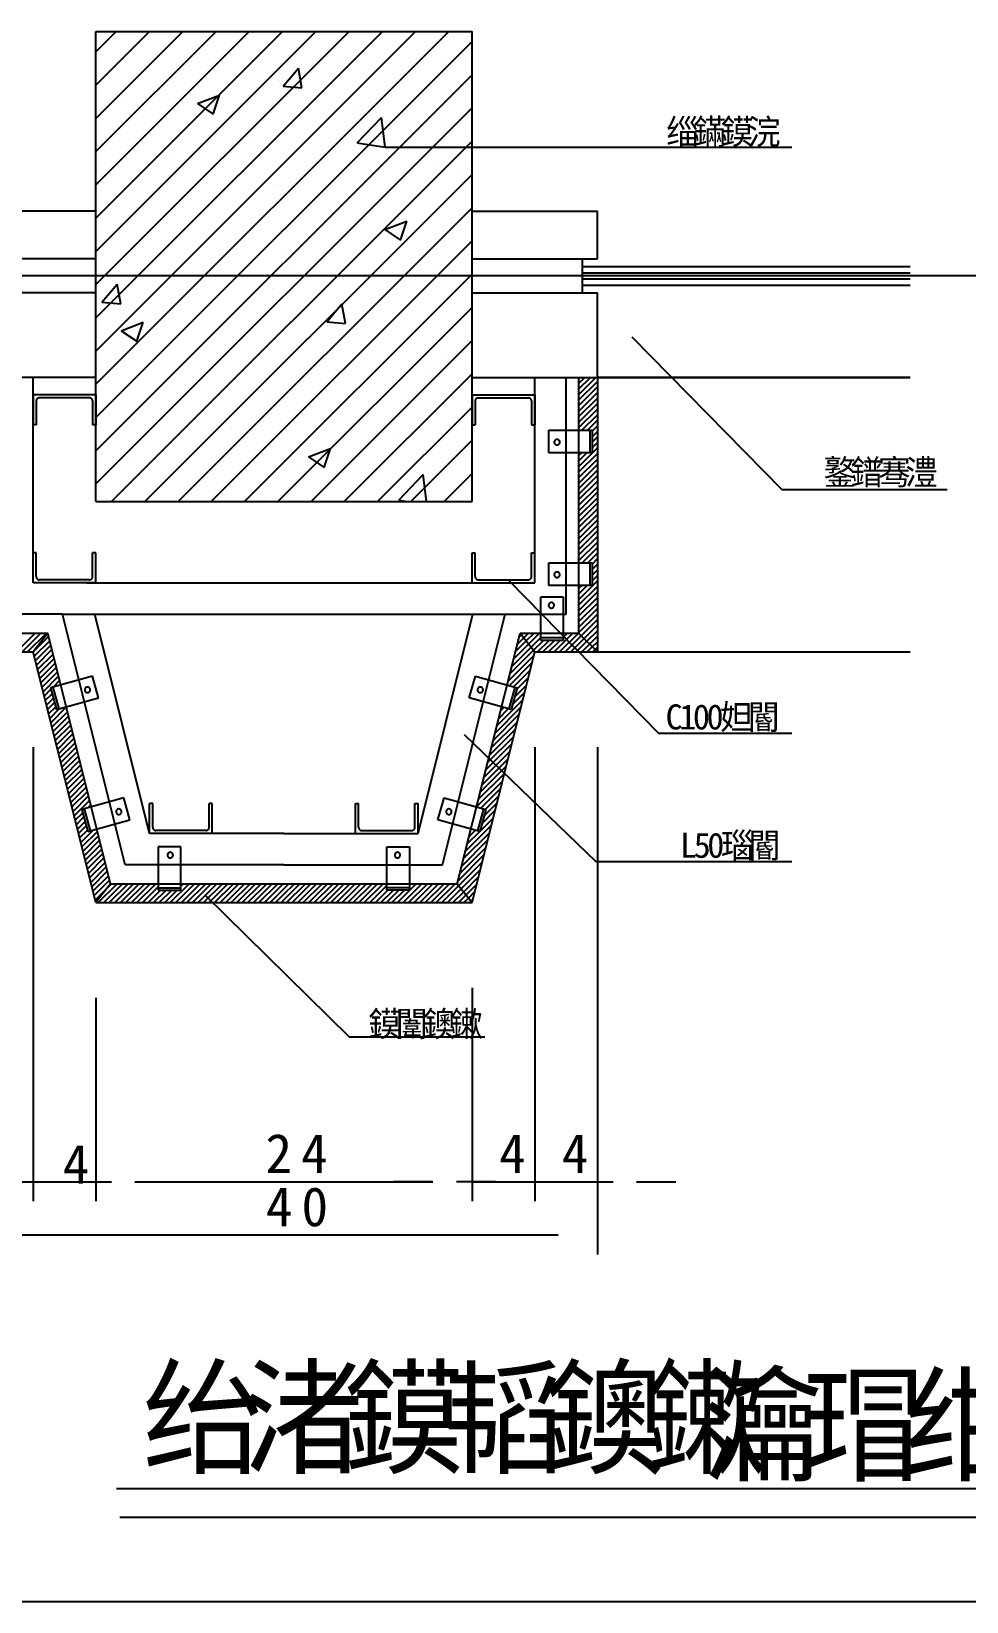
# Model space of a CAD drawing. Header units: metres. Extents: x 0 to 420, y 0 to 297.
# Drawn here: x 140.6 to 230.1, y 0 to 150.3 of the extents above; entities that cross this region are included whole.
import ezdxf

# ---------------------------------------------------------------- set-up
doc = ezdxf.new("R2010")
doc.units = ezdxf.units.M

msp = doc.modelspace()

# ---------------------------------------------------------------- linework, layer by layer
for p, q in [((146.73, 105.33), (146.73, 150.33)), ((146.73, 150.33), (182.73, 150.33)), ((146.73, 148.37), (148.69, 150.33)), ((146.73, 145.18), (151.87, 150.33)), ((146.73, 142), (155.05, 150.33)), ((146.73, 138.82), (158.24, 150.33)), ((146.73, 135.64), (161.42, 150.33)), ((146.73, 132.46), (164.6, 150.33)), ((146.73, 129.27), (167.78, 150.33)), ((146.73, 126.09), (170.96, 150.33)), ((146.73, 122.91), (174.15, 150.33)), ((146.73, 119.73), (177.33, 150.33)), ((146.73, 116.55), (180.51, 150.33)), ((182.73, 105.33), (182.73, 150.33)), ((146.73, 113.36), (182.73, 149.36)), ((161.69, 150.19), (161.69, 150.19)), ((150.33, 148.7), (150.33, 148.7)), ((169.99, 147.34), (169.99, 147.34)), ((179.9, 147.91), (179.9, 147.91)), ((146.73, 110.18), (182.73, 146.18)), ((164.67, 145.08), (166.11, 146.81)), ((166.46, 144.93), (166.11, 146.81)), ((152.5, 144.34), (152.5, 144.34)), ((164.32, 145.66), (164.32, 145.66)), ((164.67, 145.08), (166.46, 144.93)), ((146.73, 107), (182.73, 143)), ((149.16, 143.74), (149.16, 143.74)), ((155.52, 143.63), (155.52, 143.63)), ((156.47, 143.43), (158.57, 144.23)), ((156.47, 143.43), (157.96, 142.42)), ((157.96, 142.42), (158.57, 144.23)), ((171.53, 142.95), (171.53, 142.95)), ((171.74, 139.65), (174.08, 142.09)), ((174.41, 139.24), (174.08, 142.09)), ((180.25, 141.84), (180.25, 141.84)), ((148.24, 105.33), (182.73, 139.82)), ((172.74, 140.86), (172.74, 140.86)), ((153.8, 138.36), (153.8, 138.36)), ((161.84, 139.6), (161.84, 139.6)), ((171.74, 139.65), (174.41, 139.24)), ((174.41, 139.24), (213.33, 139.24)), ((177.86, 138.92), (177.86, 138.92)), ((179.53, 137.93), (179.53, 137.93)), ((181.45, 136.84), (181.45, 136.84)), ((151.42, 105.33), (182.73, 136.64)), ((163.95, 135.68), (163.95, 135.68)), ((163.95, 133.84), (163.95, 133.84)), ((146.73, 133.11), (134.73, 133.11)), ((148.8, 133.76), (148.8, 133.76)), ((154.6, 105.33), (182.73, 133.45)), ((182.73, 133.11), (194.73, 133.11)), ((182.73, 117.2), (182.73, 133.11)), ((194.73, 128.57), (194.73, 133.11)), ((174.38, 131.35), (176.48, 132.15)), ((174.38, 131.35), (175.87, 130.34)), ((175.87, 130.34), (176.48, 132.15)), ((157.78, 105.33), (182.73, 130.27)), ((172.36, 130.01), (172.36, 130.01)), ((146.73, 128.57), (134.73, 128.57)), ((149.55, 128.38), (149.55, 128.38)), ((164.85, 129.02), (164.85, 129.02)), ((179.17, 127.94), (179.17, 127.94)), ((182.73, 128.57), (194.73, 128.57)), ((193.3, 125.29), (193.3, 128.57)), ((193.3, 127.81), (224.65, 127.81)), ((373.84, 126.93), (74.94, 126.93)), ((160.97, 105.33), (182.73, 127.09)), ((165.56, 127.7), (165.56, 127.7)), ((181.58, 127.02), (181.58, 127.02)), ((193.3, 127.22), (224.65, 127.22)), ((193.3, 126.63), (224.65, 126.63)), ((146.73, 125.29), (134.73, 125.29)), ((147.31, 124.4), (148.76, 126.12)), ((149.11, 124.24), (148.76, 126.12)), ((163.59, 125.69), (163.59, 125.69)), ((182.73, 125.29), (194.73, 125.29)), ((193.3, 126.03), (224.65, 126.03)), ((194.73, 117.2), (194.73, 125.29)), ((147.31, 124.4), (149.11, 124.24)), ((148.43, 123.77), (148.43, 123.77)), ((164.15, 105.33), (182.73, 123.91)), ((168.83, 122.52), (170.28, 124.24)), ((170.62, 122.36), (170.28, 124.24)), ((149.17, 121.67), (151.27, 122.48)), ((150.66, 120.66), (151.27, 122.48)), ((168.83, 122.52), (170.62, 122.36)), ((149.17, 121.67), (150.66, 120.67)), ((167.33, 105.33), (182.73, 120.73)), ((198.01, 121.1), (212.37, 106.46)), ((175.83, 119.68), (175.83, 119.68)), ((180.21, 118.94), (180.21, 118.94)), ((164.47, 118.18), (164.47, 118.18)), ((170.51, 105.33), (182.73, 117.54)), ((178.8, 117.95), (178.8, 117.95)), ((146.73, 117.2), (134.73, 117.2)), ((140.73, 97.53), (140.73, 117.2)), ((156.96, 117.19), (156.96, 117.19)), ((162.72, 115.94), (162.72, 115.94)), ((182.73, 117.2), (194.73, 117.2)), ((188.73, 97.53), (188.73, 117.2)), ((191.73, 94.53), (191.73, 117.2)), ((192.93, 117.2), (192.93, 92.73)), ((192.93, 117.14), (192.99, 117.2)), ((192.93, 116.61), (193.52, 117.2)), ((192.93, 116.08), (194.05, 117.2)), ((192.93, 115.55), (194.58, 117.2)), ((192.93, 115.02), (194.73, 116.82)), ((192.93, 114.49), (194.73, 116.29)), ((194.73, 117.2), (194.73, 90.93)), ((194.73, 117.2), (224.65, 117.2)), ((224.65, 117.2), (194.73, 117.2)), ((146.73, 115.55), (140.73, 115.55)), ((140.73, 115.55), (140.73, 112.67)), ((141.03, 114.95), (141.03, 112.67)), ((146.13, 115.25), (141.33, 115.25)), ((146.43, 114.95), (146.43, 112.67)), ((146.73, 115.55), (146.73, 112.67)), ((163.22, 115.7), (163.22, 115.7)), ((173.69, 105.33), (182.73, 114.36)), ((182.73, 115.55), (188.73, 115.55)), ((182.73, 115.55), (182.73, 112.67)), ((183.03, 114.95), (183.03, 112.67)), ((183.33, 115.25), (188.13, 115.25)), ((188.43, 114.95), (188.43, 112.67)), ((188.73, 115.55), (188.73, 112.67)), ((192.93, 113.95), (194.73, 115.75)), ((192.93, 113.42), (194.73, 115.22)), ((192.93, 112.89), (194.73, 114.69)), ((148.07, 113.78), (148.07, 113.78)), ((192.93, 112.36), (194.73, 114.16)), ((193.24, 112.15), (194.73, 113.63)), ((193.77, 112.15), (194.73, 113.1)), ((141.03, 112.67), (140.73, 112.67)), ((146.73, 112.67), (146.43, 112.67)), ((159.72, 112.37), (159.72, 112.37)), ((175.74, 111.69), (175.74, 111.69)), ((182.73, 112.67), (183.03, 112.67)), ((188.43, 112.67), (188.73, 112.67)), ((190.07, 112.15), (194.21, 112.15)), ((190.07, 109.98), (190.07, 112.15)), ((193.99, 112.15), (193.99, 109.98)), ((194.21, 112.06), (194.73, 112.57)), ((194.21, 112.15), (194.21, 109.98)), ((194.21, 111.53), (194.73, 112.04)), ((194.21, 111), (194.73, 111.51)), ((167.08, 109.59), (169.18, 110.4)), ((168.57, 108.59), (169.18, 110.4)), ((176.87, 105.33), (182.73, 111.18)), ((194.21, 109.98), (190.07, 109.98)), ((192.93, 108.65), (194.73, 110.45)), ((192.93, 109.71), (193.19, 109.98)), ((192.93, 109.18), (193.72, 109.98)), ((192.93, 108.12), (194.73, 109.92)), ((194.21, 110.47), (194.73, 110.98)), ((150.03, 109.02), (150.03, 109.02)), ((166.05, 108.34), (166.05, 108.34)), ((167.08, 109.59), (168.57, 108.59)), ((169.9, 109.35), (169.9, 109.35)), ((192.93, 107.59), (194.73, 109.39)), ((192.93, 107.06), (194.73, 108.86)), ((192.93, 106.53), (194.73, 108.33)), ((167.94, 107.84), (167.94, 107.84)), ((175.72, 105.46), (178.06, 107.9)), ((178.36, 105.33), (178.06, 107.9)), ((178.44, 107.97), (178.44, 107.97)), ((180.06, 105.33), (182.73, 108)), ((182.06, 107.66), (182.06, 107.66)), ((192.93, 106), (194.73, 107.8)), ((192.93, 105.47), (194.73, 107.27)), ((192.93, 104.94), (194.73, 106.74)), ((146.73, 105.33), (182.73, 105.33)), ((149.07, 105.36), (149.07, 105.36)), ((152.41, 106.35), (152.41, 106.35)), ((156.58, 106.35), (156.58, 106.35)), ((162.86, 105.72), (162.86, 105.72)), ((175.72, 105.46), (176.57, 105.33)), ((192.93, 104.41), (194.73, 106.21)), ((192.93, 103.88), (194.73, 105.68)), ((212.37, 106.46), (228.18, 106.46)), ((192.93, 103.35), (194.73, 105.15)), ((192.93, 102.82), (194.73, 104.62)), ((192.93, 102.29), (194.73, 104.09)), ((192.93, 101.76), (194.73, 103.56)), ((192.93, 101.23), (194.73, 103.03)), ((192.93, 100.7), (194.73, 102.5)), ((192.93, 100.17), (194.73, 101.97)), ((192.93, 99.64), (194.73, 101.44)), ((193.27, 99.45), (194.73, 100.91)), ((141.03, 100.41), (140.73, 100.41)), ((140.73, 97.53), (140.73, 100.41)), ((141.03, 98.13), (141.03, 100.41)), ((146.73, 100.41), (146.43, 100.41)), ((146.43, 98.13), (146.43, 100.41)), ((146.73, 97.53), (146.73, 100.41)), ((182.73, 100.41), (183.03, 100.41)), ((182.73, 97.53), (182.73, 100.41)), ((183.03, 98.13), (183.03, 100.41)), ((188.43, 100.41), (188.73, 100.41)), ((188.43, 98.13), (188.43, 100.41)), ((188.73, 97.53), (188.73, 100.41)), ((190.07, 99.45), (194.21, 99.45)), ((190.07, 97.29), (190.07, 99.45)), ((193.8, 99.45), (194.73, 100.38)), ((193.99, 99.45), (193.99, 97.29)), ((194.21, 99.33), (194.73, 99.85)), ((194.21, 99.45), (194.21, 97.29)), ((194.21, 98.8), (194.73, 99.31)), ((146.13, 97.83), (141.33, 97.83)), ((183.33, 97.83), (188.13, 97.83)), ((186.22, 97.78), (200.58, 83.14)), ((192.93, 95.92), (194.73, 97.72)), ((194.21, 98.27), (194.73, 98.78)), ((194.21, 97.74), (194.73, 98.25)), ((145.88, 97.53), (140.73, 97.53)), ((146.73, 97.53), (140.73, 97.53)), ((145.88, 97.53), (183.57, 97.53)), ((182.73, 97.53), (188.73, 97.53)), ((183.57, 97.53), (188.73, 97.53)), ((194.21, 97.29), (190.07, 97.29)), ((192.93, 96.98), (193.23, 97.29)), ((192.93, 96.45), (193.76, 97.29)), ((192.93, 95.39), (194.73, 97.19)), ((192.93, 94.86), (194.73, 96.66)), ((189.3, 92.03), (189.3, 96.18)), ((189.3, 96.18), (191.46, 96.18)), ((191.46, 96.18), (191.46, 92.03)), ((192.93, 94.33), (194.73, 96.13)), ((192.93, 93.8), (194.73, 95.6)), ((192.93, 93.27), (194.73, 95.07)), ((143.54, 94.53), (137.73, 94.53)), ((149.54, 70.53), (143.54, 94.53)), ((143.54, 94.53), (185.91, 94.53)), ((151.88, 73.53), (146.63, 94.53)), ((177.57, 73.53), (182.82, 94.53)), ((179.91, 70.53), (185.91, 94.53)), ((185.91, 94.53), (191.73, 94.53)), ((192.93, 92.74), (194.73, 94.54)), ((193.18, 92.47), (194.73, 94.01)), ((193.45, 92.21), (194.73, 93.48)), ((136.53, 92.73), (142.13, 92.73)), ((139.14, 90.93), (140.94, 92.73)), ((139.67, 90.93), (141.47, 92.73)), ((140.2, 90.93), (142, 92.73)), ((142.13, 92.73), (140.73, 90.93)), ((140.73, 90.92), (142.21, 92.41)), ((140.83, 90.5), (142.32, 91.98)), ((148.13, 68.73), (142.13, 92.73)), ((181.32, 68.73), (187.32, 92.73)), ((186.87, 90.93), (187.91, 91.97)), ((187.05, 91.64), (187.68, 92.27)), ((187.22, 92.34), (187.45, 92.57)), ((187.32, 92.73), (188.73, 90.93)), ((187.32, 92.73), (192.93, 92.73)), ((187.45, 92.57), (187.61, 92.73)), ((187.68, 92.27), (188.14, 92.73)), ((187.91, 91.97), (188.67, 92.73)), ((188.14, 91.67), (189.2, 92.73)), ((188.38, 91.38), (189.3, 92.29)), ((188.61, 91.08), (189.57, 92.03)), ((188.99, 90.93), (190.1, 92.03)), ((191.46, 92.26), (189.3, 92.26)), ((191.46, 92.03), (189.3, 92.03)), ((189.52, 90.93), (190.63, 92.03)), ((190.05, 90.93), (191.16, 92.03)), ((190.58, 90.93), (192.38, 92.73)), ((191.11, 90.93), (192.91, 92.73)), ((191.46, 92.34), (191.85, 92.73)), ((191.64, 90.93), (193.18, 92.47)), ((192.17, 90.93), (193.45, 92.21)), ((192.7, 90.93), (193.71, 91.94)), ((192.93, 92.73), (194.73, 90.93)), ((193.71, 91.94), (194.73, 92.95)), ((193.98, 91.67), (194.73, 92.42)), ((194.24, 91.41), (194.73, 91.89)), ((134.73, 90.93), (140.73, 90.93)), ((146.73, 66.93), (140.73, 90.93)), ((140.94, 90.08), (142.42, 91.56)), ((141.04, 89.65), (142.53, 91.14)), ((141.15, 89.23), (142.64, 90.71)), ((141.26, 88.8), (142.74, 90.29)), ((182.73, 66.93), (188.73, 90.93)), ((186.16, 88.1), (188.64, 90.57)), ((186.34, 88.81), (188.61, 91.08)), ((186.52, 89.51), (188.38, 91.38)), ((186.69, 90.22), (188.14, 91.67)), ((188.73, 90.93), (194.73, 90.93)), ((193.23, 90.93), (193.98, 91.67)), ((193.76, 90.93), (194.24, 91.41)), ((194.29, 90.93), (194.51, 91.14)), ((194.51, 91.14), (194.73, 91.36)), ((194.73, 90.93), (224.65, 90.93)), ((141.36, 88.38), (142.85, 89.86)), ((141.47, 87.95), (142.95, 89.44)), ((141.58, 87.53), (143.06, 89.01)), ((186.3, 87.7), (188.46, 89.87)), ((186.71, 87.59), (188.28, 89.16)), ((141.68, 87.11), (143.17, 88.59)), ((141.79, 86.68), (142.44, 87.34)), ((146.4, 88.6), (142.4, 87.49)), ((142.4, 87.49), (142.98, 85.4)), ((142.62, 87.55), (143.2, 85.47)), ((142.67, 87.57), (143.27, 88.17)), ((146.98, 86.52), (146.4, 88.6)), ((182.47, 86.52), (183.05, 88.6)), ((183.05, 88.6), (187.05, 87.49)), ((186.83, 87.55), (186.25, 85.47)), ((187.05, 87.49), (186.47, 85.4)), ((186.81, 86.62), (187.93, 87.75)), ((187.01, 87.36), (188.11, 88.45)), ((141.89, 86.26), (142.56, 86.92)), ((142, 85.83), (142.68, 86.51)), ((142.11, 85.41), (142.79, 86.09)), ((142.98, 85.4), (146.98, 86.52)), ((186.47, 85.4), (182.47, 86.52)), ((185.1, 83.86), (187.58, 86.33)), ((186.6, 85.89), (187.75, 87.04)), ((142.21, 84.98), (142.91, 85.68)), ((142.32, 84.56), (143.23, 85.47)), ((142.42, 84.14), (143.91, 85.62)), ((142.53, 83.71), (144.01, 85.2)), ((142.64, 83.29), (144.12, 84.77)), ((142.74, 82.86), (144.23, 84.35)), ((184.57, 81.74), (187.05, 84.21)), ((184.75, 82.44), (187.22, 84.92)), ((184.93, 83.15), (187.4, 85.62)), ((185.28, 84.56), (186.19, 85.48)), ((185.46, 85.27), (185.78, 85.6)), ((142.85, 82.44), (144.33, 83.92)), ((142.95, 82.01), (144.44, 83.5)), ((143.06, 81.59), (144.54, 83.07)), ((181.97, 83.01), (194.56, 70.86)), ((184.22, 80.32), (186.69, 82.8)), ((184.4, 81.03), (186.87, 83.5)), ((200.58, 83.14), (213.33, 83.14)), ((140.73, 81.81), (140.73, 38.33)), ((143.17, 81.17), (144.65, 82.65)), ((143.27, 80.74), (144.76, 82.23)), ((143.38, 80.32), (144.86, 81.8)), ((143.48, 79.89), (144.97, 81.38)), ((183.86, 78.91), (186.34, 81.38)), ((184.04, 79.62), (186.52, 82.09)), ((188.73, 81.81), (188.73, 38.33)), ((194.73, 81.81), (194.73, 33.24)), ((194.73, 81.81), (194.73, 38.33)), ((143.59, 79.47), (145.07, 80.95)), ((143.7, 79.04), (145.18, 80.53)), ((143.8, 78.62), (145.29, 80.1)), ((143.91, 78.2), (145.39, 79.68)), ((183.51, 77.49), (185.99, 79.97)), ((183.69, 78.2), (186.16, 80.67)), ((144.01, 77.77), (145.5, 79.26)), ((144.12, 77.35), (145.61, 78.83)), ((144.23, 76.92), (145.71, 78.41)), ((183.16, 76.08), (185.63, 78.55)), ((183.33, 76.79), (185.81, 79.26)), ((144.33, 76.5), (145.82, 77.98)), ((144.44, 76.08), (145.92, 77.56)), ((144.55, 75.65), (146.03, 77.14)), ((144.65, 75.23), (146.14, 76.71)), ((149.4, 76.94), (145.4, 75.82)), ((149.98, 74.85), (149.4, 76.94)), ((179.47, 74.85), (180.05, 76.94)), ((180.05, 76.94), (184.05, 75.82)), ((183.57, 75.96), (185.45, 77.85)), ((183.98, 75.84), (185.28, 77.14)), ((144.76, 74.8), (145.49, 75.53)), ((145.4, 75.82), (145.98, 73.74)), ((145.62, 75.89), (146.2, 73.8)), ((145.92, 75.97), (146.24, 76.29)), ((152.18, 76.41), (151.88, 76.41)), ((151.88, 73.53), (151.88, 76.41)), ((152.18, 74.13), (152.18, 76.41)), ((157.88, 76.41), (157.58, 76.41)), ((157.58, 74.13), (157.58, 76.41)), ((157.88, 73.53), (157.88, 76.41)), ((171.57, 76.41), (171.87, 76.41)), ((171.57, 73.53), (171.57, 76.41)), ((171.87, 74.13), (171.87, 76.41)), ((177.27, 76.41), (177.57, 76.41)), ((177.27, 74.13), (177.27, 76.41)), ((177.57, 73.53), (177.57, 76.41)), ((183.83, 75.89), (183.25, 73.8)), ((184.05, 75.82), (183.47, 73.74)), ((183.67, 74.47), (184.92, 75.73)), ((183.87, 75.21), (185.1, 76.43)), ((144.86, 74.38), (145.6, 75.12)), ((144.97, 73.95), (145.72, 74.7)), ((145.08, 73.53), (145.83, 74.29)), ((145.18, 73.11), (145.95, 73.87)), ((145.29, 72.68), (146.48, 73.87)), ((145.39, 72.26), (146.88, 73.74)), ((145.98, 73.74), (149.98, 74.85)), ((157.28, 73.83), (152.48, 73.83)), ((172.17, 73.83), (176.97, 73.83)), ((183.47, 73.74), (179.47, 74.85)), ((182.1, 71.84), (184.57, 74.31)), ((182.27, 72.54), (183.47, 73.74)), ((182.45, 73.25), (183.05, 73.85)), ((182.63, 73.96), (182.64, 73.97)), ((183.47, 73.74), (184.75, 75.02)), ((145.5, 71.83), (146.98, 73.32)), ((145.61, 71.41), (147.09, 72.89)), ((145.71, 70.98), (147.2, 72.47)), ((164.73, 73.53), (151.88, 73.53)), ((157.88, 73.53), (151.88, 73.53)), ((152.71, 72.27), (152.71, 68.12)), ((154.88, 72.27), (152.71, 72.27)), ((154.88, 68.12), (154.88, 72.27)), ((164.73, 73.53), (177.57, 73.53)), ((171.57, 73.53), (177.57, 73.53)), ((174.57, 68.12), (174.57, 72.27)), ((174.57, 72.27), (176.74, 72.27)), ((176.74, 72.27), (176.74, 68.12)), ((181.57, 69.72), (184.04, 72.19)), ((181.74, 70.42), (184.22, 72.9)), ((181.92, 71.13), (184.39, 73.6)), ((145.82, 70.56), (147.3, 72.04)), ((145.92, 70.14), (147.41, 71.62)), ((146.03, 69.71), (147.51, 71.2)), ((146.14, 69.29), (147.62, 70.77)), ((181.39, 69.01), (183.86, 71.48)), ((181.46, 68.55), (183.69, 70.78)), ((194.56, 70.86), (213.33, 70.86)), ((146.24, 68.86), (147.73, 70.35)), ((146.35, 68.44), (147.83, 69.92)), ((146.45, 68.01), (147.94, 69.5)), ((164.73, 70.53), (149.54, 70.53)), ((164.73, 70.53), (179.91, 70.53)), ((181.69, 68.25), (183.51, 70.07)), ((181.93, 67.95), (183.33, 69.36)), ((146.56, 67.59), (148.04, 69.07)), ((146.67, 67.17), (147.78, 68.28)), ((148.13, 68.73), (146.73, 66.93)), ((146.96, 66.93), (148.76, 68.73)), ((147.49, 66.93), (149.29, 68.73)), ((147.78, 68.28), (148.23, 68.73)), ((148.02, 66.93), (149.82, 68.73)), ((148.13, 68.73), (181.32, 68.73)), ((148.55, 66.93), (150.35, 68.73)), ((149.08, 66.93), (150.88, 68.73)), ((149.61, 66.93), (151.41, 68.73)), ((150.14, 66.93), (151.94, 68.73)), ((150.67, 66.93), (152.47, 68.73)), ((151.2, 66.93), (152.71, 68.44)), ((151.73, 66.93), (152.93, 68.12)), ((152.26, 66.93), (153.46, 68.12)), ((152.71, 68.35), (154.88, 68.35)), ((152.71, 68.12), (154.88, 68.12)), ((152.79, 66.93), (153.99, 68.12)), ((153.32, 66.93), (154.52, 68.12)), ((153.85, 66.93), (155.65, 68.73)), ((154.38, 66.93), (156.18, 68.73)), ((154.88, 68.48), (155.12, 68.73)), ((154.92, 66.93), (156.72, 68.73)), ((155.45, 66.93), (157.25, 68.73)), ((155.98, 66.93), (157.78, 68.73)), ((156.51, 66.93), (158.31, 68.73)), ((157.04, 66.93), (158.84, 68.73)), ((157.15, 67.68), (170.97, 54.06)), ((157.57, 66.93), (159.37, 68.73)), ((158.1, 66.93), (159.9, 68.73)), ((158.63, 66.93), (160.43, 68.73)), ((159.16, 66.93), (160.96, 68.73)), ((159.69, 66.93), (161.49, 68.73)), ((160.22, 66.93), (162.02, 68.73)), ((160.75, 66.93), (162.55, 68.73)), ((161.28, 66.93), (163.08, 68.73)), ((161.81, 66.93), (163.61, 68.73)), ((162.34, 66.93), (164.14, 68.73)), ((162.87, 66.93), (164.67, 68.73)), ((163.4, 66.93), (164.73, 68.25)), ((163.93, 66.93), (164.73, 67.72)), ((164.73, 68.25), (165.2, 68.73)), ((164.73, 67.72), (165.73, 68.73)), ((164.73, 67.19), (166.26, 68.73)), ((164.99, 66.93), (166.79, 68.73)), ((165.52, 66.93), (167.32, 68.73)), ((166.05, 66.93), (167.85, 68.73)), ((166.58, 66.93), (168.38, 68.73)), ((167.11, 66.93), (168.91, 68.73)), ((167.64, 66.93), (169.44, 68.73)), ((168.17, 66.93), (169.97, 68.73)), ((168.7, 66.93), (170.5, 68.73)), ((169.23, 66.93), (171.03, 68.73)), ((169.76, 66.93), (171.56, 68.73)), ((170.29, 66.93), (172.09, 68.73)), ((170.83, 66.93), (172.63, 68.73)), ((171.36, 66.93), (173.16, 68.73)), ((171.89, 66.93), (173.69, 68.73)), ((172.42, 66.93), (174.22, 68.73)), ((172.95, 66.93), (174.57, 68.55)), ((173.48, 66.93), (174.67, 68.12)), ((174.01, 66.93), (175.2, 68.12)), ((174.54, 66.93), (175.73, 68.12)), ((176.74, 68.35), (174.57, 68.35)), ((176.74, 68.12), (174.57, 68.12)), ((175.07, 66.93), (176.26, 68.12)), ((175.6, 66.93), (177.4, 68.73)), ((176.13, 66.93), (177.93, 68.73)), ((176.66, 66.93), (178.46, 68.73)), ((176.74, 68.6), (176.87, 68.73)), ((177.19, 66.93), (178.99, 68.73)), ((177.72, 66.93), (179.52, 68.73)), ((178.25, 66.93), (180.05, 68.73)), ((178.78, 66.93), (180.58, 68.73)), ((179.31, 66.93), (181.11, 68.73)), ((179.84, 66.93), (181.46, 68.55)), ((180.37, 66.93), (181.69, 68.25)), ((180.9, 66.93), (181.93, 67.95)), ((181.32, 68.73), (182.73, 66.93)), ((181.43, 66.93), (182.16, 67.66)), ((182.16, 67.66), (183.16, 68.65)), ((182.39, 67.36), (182.98, 67.95)), ((146.73, 66.93), (182.73, 66.93)), ((164.46, 66.93), (164.73, 67.19)), ((181.96, 66.93), (182.39, 67.36)), ((182.49, 66.93), (182.62, 67.06)), ((182.62, 67.06), (182.8, 67.24)), ((182.73, 58.75), (182.73, 38.33)), ((146.73, 57.81), (146.73, 38.33)), ((170.97, 54.06), (183.97, 54.06)), ((134.73, 40.2), (140.73, 40.2)), ((140.73, 40.2), (146.73, 40.2)), ((140.73, 40.2), (146.73, 40.2)), ((144.48, 40.2), (148.23, 40.2)), ((150.48, 40.2), (154.23, 40.2)), ((150.48, 40.2), (178.98, 40.2)), ((178.98, 40.2), (175.23, 40.2)), ((184.98, 40.2), (181.23, 40.2)), ((182.73, 40.2), (188.73, 40.2)), ((188.73, 40.2), (194.73, 40.2)), ((192.48, 40.2), (196.23, 40.2)), ((198.48, 40.2), (202.23, 40.2)), ((138.48, 35.12), (190.98, 35.12)), ((148.7, 10.82), (251.28, 10.82)), ((149.02, 8.09), (251.46, 8.09)), ((0, 0), (420, 0))]:
    msp.add_line(p, q)
for points in [[(141.33, 115.25), (141.3, 115.24), (141.27, 115.24), (141.24, 115.23), (141.21, 115.22), (141.18, 115.21), (141.16, 115.19), (141.14, 115.18), (141.11, 115.16), (141.09, 115.14), (141.08, 115.11), (141.06, 115.09), (141.05, 115.06), (141.04, 115.03), (141.03, 115), (141.03, 114.97), (141.03, 114.95), (141.03, 114.95)], [(146.43, 114.95), (146.42, 114.97), (146.42, 115), (146.41, 115.03), (146.4, 115.06), (146.39, 115.09), (146.37, 115.11), (146.36, 115.14), (146.34, 115.16), (146.32, 115.18), (146.29, 115.19), (146.27, 115.21), (146.24, 115.22), (146.21, 115.23), (146.18, 115.24), (146.15, 115.24), (146.13, 115.25), (146.13, 115.25)], [(183.33, 115.25), (183.3, 115.24), (183.27, 115.24), (183.24, 115.23), (183.21, 115.22), (183.18, 115.21), (183.16, 115.19), (183.14, 115.18), (183.11, 115.16), (183.09, 115.14), (183.08, 115.11), (183.06, 115.09), (183.05, 115.06), (183.04, 115.03), (183.03, 115), (183.03, 114.97), (183.03, 114.95), (183.03, 114.95)], [(188.43, 114.95), (188.42, 114.97), (188.42, 115), (188.41, 115.03), (188.4, 115.06), (188.39, 115.09), (188.37, 115.11), (188.36, 115.14), (188.34, 115.16), (188.32, 115.18), (188.29, 115.19), (188.27, 115.21), (188.24, 115.22), (188.21, 115.23), (188.18, 115.24), (188.15, 115.24), (188.13, 115.25), (188.13, 115.25)], [(191.13, 111.01), (191.13, 111.03), (191.13, 111.06), (191.12, 111.08), (191.11, 111.11), (191.1, 111.13), (191.09, 111.15), (191.07, 111.17), (191.05, 111.19), (191.03, 111.21), (191.01, 111.23), (190.99, 111.24), (190.97, 111.25), (190.94, 111.26), (190.92, 111.27), (190.89, 111.27), (190.87, 111.27), (190.84, 111.27), (190.81, 111.27), (190.79, 111.26), (190.76, 111.25), (190.74, 111.24), (190.72, 111.23), (190.7, 111.21), (190.68, 111.19), (190.66, 111.17), (190.64, 111.15), (190.63, 111.13), (190.62, 111.11), (190.61, 111.08), (190.6, 111.06), (190.6, 111.03), (190.6, 111.01), (190.6, 110.98), (190.6, 110.95), (190.61, 110.93), (190.62, 110.9), (190.63, 110.88), (190.64, 110.86), (190.66, 110.84), (190.68, 110.82), (190.7, 110.8), (190.72, 110.78), (190.74, 110.77), (190.76, 110.76), (190.79, 110.75), (190.81, 110.74), (190.84, 110.74), (190.87, 110.74), (190.89, 110.74), (190.92, 110.74), (190.94, 110.75), (190.97, 110.76), (190.99, 110.77), (191.01, 110.78), (191.03, 110.8), (191.05, 110.82), (191.07, 110.84), (191.09, 110.86), (191.1, 110.88), (191.11, 110.9), (191.12, 110.93), (191.13, 110.95), (191.13, 110.98), (191.13, 111.01)], [(141.03, 98.13), (141.03, 98.1), (141.03, 98.07), (141.04, 98.04), (141.05, 98.01), (141.06, 97.99), (141.08, 97.96), (141.09, 97.94), (141.11, 97.92), (141.14, 97.9), (141.16, 97.88), (141.18, 97.86), (141.21, 97.85), (141.24, 97.84), (141.27, 97.83), (141.3, 97.83), (141.33, 97.83)], [(146.13, 97.83), (146.15, 97.83), (146.18, 97.83), (146.21, 97.84), (146.24, 97.85), (146.27, 97.86), (146.29, 97.88), (146.32, 97.9), (146.34, 97.92), (146.36, 97.94), (146.37, 97.96), (146.39, 97.99), (146.4, 98.01), (146.41, 98.04), (146.42, 98.07), (146.42, 98.1), (146.43, 98.13)], [(183.03, 98.13), (183.03, 98.1), (183.03, 98.07), (183.04, 98.04), (183.05, 98.01), (183.06, 97.99), (183.08, 97.96), (183.09, 97.94), (183.11, 97.92), (183.14, 97.9), (183.16, 97.88), (183.18, 97.86), (183.21, 97.85), (183.24, 97.84), (183.27, 97.83), (183.3, 97.83), (183.33, 97.83)], [(188.13, 97.83), (188.15, 97.83), (188.18, 97.83), (188.21, 97.84), (188.24, 97.85), (188.27, 97.86), (188.29, 97.88), (188.32, 97.9), (188.34, 97.92), (188.36, 97.94), (188.37, 97.96), (188.39, 97.99), (188.4, 98.01), (188.41, 98.04), (188.42, 98.07), (188.42, 98.1), (188.43, 98.13)], [(191.13, 98.31), (191.13, 98.34), (191.13, 98.37), (191.12, 98.39), (191.11, 98.42), (191.1, 98.44), (191.09, 98.46), (191.07, 98.48), (191.05, 98.5), (191.03, 98.52), (191.01, 98.53), (190.99, 98.55), (190.97, 98.56), (190.94, 98.57), (190.92, 98.57), (190.89, 98.58), (190.87, 98.58), (190.84, 98.58), (190.81, 98.57), (190.79, 98.57), (190.76, 98.56), (190.74, 98.55), (190.72, 98.53), (190.7, 98.52), (190.68, 98.5), (190.66, 98.48), (190.64, 98.46), (190.63, 98.44), (190.62, 98.42), (190.61, 98.39), (190.6, 98.37), (190.6, 98.34), (190.6, 98.31), (190.6, 98.29), (190.6, 98.26), (190.61, 98.24), (190.62, 98.21), (190.63, 98.19), (190.64, 98.17), (190.66, 98.14), (190.68, 98.13), (190.7, 98.11), (190.72, 98.09), (190.74, 98.08), (190.76, 98.07), (190.79, 98.06), (190.81, 98.05), (190.84, 98.05), (190.87, 98.05), (190.89, 98.05), (190.92, 98.05), (190.94, 98.06), (190.97, 98.07), (190.99, 98.08), (191.01, 98.09), (191.03, 98.11), (191.05, 98.13), (191.07, 98.14), (191.09, 98.17), (191.1, 98.19), (191.11, 98.21), (191.12, 98.24), (191.13, 98.26), (191.13, 98.29), (191.13, 98.31)], [(190.59, 95.38), (190.59, 95.41), (190.58, 95.43), (190.58, 95.46), (190.57, 95.48), (190.56, 95.51), (190.54, 95.53), (190.53, 95.55), (190.51, 95.57), (190.49, 95.59), (190.47, 95.6), (190.45, 95.62), (190.42, 95.63), (190.4, 95.64), (190.37, 95.64), (190.35, 95.65), (190.32, 95.65), (190.3, 95.65), (190.27, 95.64), (190.25, 95.64), (190.22, 95.63), (190.2, 95.62), (190.17, 95.6), (190.15, 95.59), (190.13, 95.57), (190.12, 95.55), (190.1, 95.53), (190.09, 95.51), (190.08, 95.48), (190.07, 95.46), (190.06, 95.43), (190.06, 95.41), (190.06, 95.38), (190.06, 95.36), (190.06, 95.33), (190.07, 95.31), (190.08, 95.28), (190.09, 95.26), (190.1, 95.23), (190.12, 95.21), (190.13, 95.19), (190.15, 95.18), (190.17, 95.16), (190.2, 95.15), (190.22, 95.14), (190.25, 95.13), (190.27, 95.12), (190.3, 95.12), (190.32, 95.12), (190.35, 95.12), (190.37, 95.12), (190.4, 95.13), (190.42, 95.14), (190.45, 95.15), (190.47, 95.16), (190.49, 95.18), (190.51, 95.19), (190.53, 95.21), (190.54, 95.23), (190.56, 95.26), (190.57, 95.28), (190.58, 95.31), (190.58, 95.33), (190.59, 95.36), (190.59, 95.38)], [(146.2, 87.29), (146.2, 87.32), (146.19, 87.34), (146.19, 87.37), (146.18, 87.39), (146.17, 87.42), (146.15, 87.44), (146.14, 87.46), (146.12, 87.48), (146.1, 87.5), (146.08, 87.51), (146.06, 87.53), (146.04, 87.54), (146.01, 87.55), (145.99, 87.55), (145.96, 87.56), (145.93, 87.56), (145.91, 87.56), (145.88, 87.55), (145.86, 87.55), (145.83, 87.54), (145.81, 87.53), (145.79, 87.51), (145.76, 87.5), (145.75, 87.48), (145.73, 87.46), (145.71, 87.44), (145.7, 87.42), (145.69, 87.39), (145.68, 87.37), (145.67, 87.34), (145.67, 87.32), (145.67, 87.29), (145.67, 87.26), (145.67, 87.24), (145.68, 87.21), (145.69, 87.19), (145.7, 87.16), (145.71, 87.14), (145.73, 87.12), (145.75, 87.1), (145.76, 87.08), (145.79, 87.07), (145.81, 87.06), (145.83, 87.04), (145.86, 87.04), (145.88, 87.03), (145.91, 87.03), (145.93, 87.02), (145.96, 87.03), (145.99, 87.03), (146.01, 87.04), (146.04, 87.04), (146.06, 87.06), (146.08, 87.07), (146.1, 87.08), (146.12, 87.1), (146.14, 87.12), (146.15, 87.14), (146.17, 87.16), (146.18, 87.19), (146.19, 87.21), (146.19, 87.24), (146.2, 87.26), (146.2, 87.29)], [(183.78, 87.29), (183.78, 87.32), (183.78, 87.34), (183.77, 87.37), (183.76, 87.39), (183.75, 87.42), (183.74, 87.44), (183.72, 87.46), (183.71, 87.48), (183.69, 87.5), (183.67, 87.51), (183.64, 87.53), (183.62, 87.54), (183.59, 87.55), (183.57, 87.55), (183.54, 87.56), (183.52, 87.56), (183.49, 87.56), (183.47, 87.55), (183.44, 87.55), (183.42, 87.54), (183.39, 87.53), (183.37, 87.51), (183.35, 87.5), (183.33, 87.48), (183.31, 87.46), (183.3, 87.44), (183.28, 87.42), (183.27, 87.39), (183.26, 87.37), (183.26, 87.34), (183.25, 87.32), (183.25, 87.29), (183.25, 87.26), (183.26, 87.24), (183.26, 87.21), (183.27, 87.19), (183.28, 87.16), (183.3, 87.14), (183.31, 87.12), (183.33, 87.1), (183.35, 87.08), (183.37, 87.07), (183.39, 87.06), (183.42, 87.04), (183.44, 87.04), (183.47, 87.03), (183.49, 87.03), (183.52, 87.02), (183.54, 87.03), (183.57, 87.03), (183.59, 87.04), (183.62, 87.04), (183.64, 87.06), (183.67, 87.07), (183.69, 87.08), (183.71, 87.1), (183.72, 87.12), (183.74, 87.14), (183.75, 87.16), (183.76, 87.19), (183.77, 87.21), (183.78, 87.24), (183.78, 87.26), (183.78, 87.29)], [(149.2, 75.62), (149.2, 75.65), (149.2, 75.67), (149.19, 75.7), (149.18, 75.72), (149.17, 75.75), (149.16, 75.77), (149.14, 75.79), (149.12, 75.81), (149.1, 75.83), (149.08, 75.84), (149.06, 75.86), (149.04, 75.87), (149.01, 75.88), (148.99, 75.88), (148.96, 75.89), (148.94, 75.89), (148.91, 75.89), (148.88, 75.88), (148.86, 75.88), (148.83, 75.87), (148.81, 75.86), (148.79, 75.84), (148.77, 75.83), (148.75, 75.81), (148.73, 75.79), (148.71, 75.77), (148.7, 75.75), (148.69, 75.72), (148.68, 75.7), (148.67, 75.67), (148.67, 75.65), (148.67, 75.62), (148.67, 75.6), (148.67, 75.57), (148.68, 75.54), (148.69, 75.52), (148.7, 75.5), (148.71, 75.47), (148.73, 75.45), (148.75, 75.43), (148.77, 75.42), (148.79, 75.4), (148.81, 75.39), (148.83, 75.38), (148.86, 75.37), (148.88, 75.36), (148.91, 75.36), (148.94, 75.36), (148.96, 75.36), (148.99, 75.36), (149.01, 75.37), (149.04, 75.38), (149.06, 75.39), (149.08, 75.4), (149.1, 75.42), (149.12, 75.43), (149.14, 75.45), (149.16, 75.47), (149.17, 75.5), (149.18, 75.52), (149.19, 75.54), (149.2, 75.57), (149.2, 75.6), (149.2, 75.62)], [(180.78, 75.62), (180.78, 75.65), (180.78, 75.67), (180.77, 75.7), (180.76, 75.72), (180.75, 75.75), (180.74, 75.77), (180.72, 75.79), (180.7, 75.81), (180.68, 75.83), (180.66, 75.84), (180.64, 75.86), (180.62, 75.87), (180.59, 75.88), (180.57, 75.88), (180.54, 75.89), (180.52, 75.89), (180.49, 75.89), (180.46, 75.88), (180.44, 75.88), (180.41, 75.87), (180.39, 75.86), (180.37, 75.84), (180.35, 75.83), (180.33, 75.81), (180.31, 75.79), (180.29, 75.77), (180.28, 75.75), (180.27, 75.72), (180.26, 75.7), (180.25, 75.67), (180.25, 75.65), (180.25, 75.62), (180.25, 75.6), (180.25, 75.57), (180.26, 75.54), (180.27, 75.52), (180.28, 75.5), (180.29, 75.47), (180.31, 75.45), (180.33, 75.43), (180.35, 75.42), (180.37, 75.4), (180.39, 75.39), (180.41, 75.38), (180.44, 75.37), (180.46, 75.36), (180.49, 75.36), (180.52, 75.36), (180.54, 75.36), (180.57, 75.36), (180.59, 75.37), (180.62, 75.38), (180.64, 75.39), (180.66, 75.4), (180.68, 75.42), (180.7, 75.43), (180.72, 75.45), (180.74, 75.47), (180.75, 75.5), (180.76, 75.52), (180.77, 75.54), (180.78, 75.57), (180.78, 75.6), (180.78, 75.62)], [(152.18, 74.13), (152.18, 74.1), (152.18, 74.07), (152.19, 74.04), (152.2, 74.01), (152.21, 73.99), (152.23, 73.96), (152.25, 73.94), (152.27, 73.92), (152.29, 73.9), (152.31, 73.88), (152.34, 73.86), (152.36, 73.85), (152.39, 73.84), (152.42, 73.83), (152.45, 73.83), (152.48, 73.83)], [(157.28, 73.83), (157.31, 73.83), (157.34, 73.83), (157.37, 73.84), (157.39, 73.85), (157.42, 73.86), (157.45, 73.88), (157.47, 73.9), (157.49, 73.92), (157.51, 73.94), (157.53, 73.96), (157.54, 73.99), (157.56, 74.01), (157.57, 74.04), (157.57, 74.07), (157.58, 74.1), (157.58, 74.13)], [(171.87, 74.13), (171.87, 74.1), (171.88, 74.07), (171.89, 74.04), (171.9, 74.01), (171.91, 73.99), (171.92, 73.96), (171.94, 73.94), (171.96, 73.92), (171.98, 73.9), (172.01, 73.88), (172.03, 73.86), (172.06, 73.85), (172.09, 73.84), (172.11, 73.83), (172.14, 73.83), (172.17, 73.83)], [(176.97, 73.83), (177, 73.83), (177.03, 73.83), (177.06, 73.84), (177.09, 73.85), (177.11, 73.86), (177.14, 73.88), (177.16, 73.9), (177.18, 73.92), (177.2, 73.94), (177.22, 73.96), (177.24, 73.99), (177.25, 74.01), (177.26, 74.04), (177.27, 74.07), (177.27, 74.1), (177.27, 74.13)], [(154.12, 71.47), (154.12, 71.5), (154.11, 71.52), (154.11, 71.55), (154.1, 71.57), (154.09, 71.6), (154.07, 71.62), (154.06, 71.64), (154.04, 71.66), (154.02, 71.68), (154, 71.69), (153.98, 71.7), (153.95, 71.72), (153.93, 71.72), (153.9, 71.73), (153.88, 71.74), (153.85, 71.74), (153.83, 71.74), (153.8, 71.73), (153.78, 71.72), (153.75, 71.72), (153.73, 71.7), (153.7, 71.69), (153.68, 71.68), (153.66, 71.66), (153.65, 71.64), (153.63, 71.62), (153.62, 71.6), (153.61, 71.57), (153.6, 71.55), (153.59, 71.52), (153.59, 71.5), (153.59, 71.47), (153.59, 71.44), (153.59, 71.42), (153.6, 71.39), (153.61, 71.37), (153.62, 71.34), (153.63, 71.32), (153.65, 71.3), (153.66, 71.28), (153.68, 71.26), (153.7, 71.25), (153.73, 71.24), (153.75, 71.22), (153.78, 71.22), (153.8, 71.21), (153.83, 71.2), (153.85, 71.2), (153.88, 71.2), (153.9, 71.21), (153.93, 71.22), (153.95, 71.22), (153.98, 71.24), (154, 71.25), (154.02, 71.26), (154.04, 71.28), (154.06, 71.3), (154.07, 71.32), (154.09, 71.34), (154.1, 71.37), (154.11, 71.39), (154.11, 71.42), (154.12, 71.44), (154.12, 71.47)], [(175.86, 71.47), (175.86, 71.5), (175.86, 71.52), (175.85, 71.55), (175.84, 71.57), (175.83, 71.6), (175.82, 71.62), (175.8, 71.64), (175.79, 71.66), (175.77, 71.68), (175.75, 71.69), (175.72, 71.7), (175.7, 71.72), (175.68, 71.72), (175.65, 71.73), (175.62, 71.74), (175.6, 71.74), (175.57, 71.74), (175.55, 71.73), (175.52, 71.72), (175.5, 71.72), (175.47, 71.7), (175.45, 71.69), (175.43, 71.68), (175.41, 71.66), (175.39, 71.64), (175.38, 71.62), (175.36, 71.6), (175.35, 71.57), (175.34, 71.55), (175.34, 71.52), (175.33, 71.5), (175.33, 71.47), (175.33, 71.44), (175.34, 71.42), (175.34, 71.39), (175.35, 71.37), (175.36, 71.34), (175.38, 71.32), (175.39, 71.3), (175.41, 71.28), (175.43, 71.26), (175.45, 71.25), (175.47, 71.24), (175.5, 71.22), (175.52, 71.22), (175.55, 71.21), (175.57, 71.2), (175.6, 71.2), (175.62, 71.2), (175.65, 71.21), (175.68, 71.22), (175.7, 71.22), (175.72, 71.24), (175.75, 71.25), (175.77, 71.26), (175.79, 71.28), (175.8, 71.3), (175.82, 71.32), (175.83, 71.34), (175.84, 71.37), (175.85, 71.39), (175.86, 71.42), (175.86, 71.44), (175.86, 71.47)]]:
    msp.add_lwpolyline(points)

# ---------------------------------------------------------------- texts
for s, height, p in [('缁', 2.4, (201.3, 139.53)), ('鏋', 2.4, (203.91, 139.53)), ('鏌', 2.4, (206.52, 139.53)), ('浣', 2.4, (209.13, 139.53)), ('鐜', 2.4, (216.36, 106.93)), ('鐠', 2.4, (218.96, 106.93)), ('骞', 2.4, (221.57, 106.93)), ('澧', 2.4, (224.18, 106.93)), ('C', 2.4, (201.25, 83.5)), ('1', 2.4, (202.56, 83.5)), ('0', 2.4, (203.86, 83.5)), ('0', 2.4, (205.17, 83.5)), ('妲', 2.4, (206.47, 83.5)), ('閽', 2.4, (209.08, 83.5)), ('瑙', 2.4, (206.55, 71.21)), ('閽', 2.4, (209.16, 71.21)), ('L', 2.4, (202.63, 71.21)), ('5', 2.4, (203.94, 71.21)), ('0', 2.4, (205.24, 71.21)), ('鏌', 2.4, (172.79, 54.11)), ('闈', 2.4, (175.4, 54.11)), ('鐭', 2.4, (178.01, 54.11)), ('鏉', 2.4, (180.61, 54.11)), ('4', 3.75, (143.56, 40)), ('2', 3.75, (162.96, 41.03)), ('4', 3.75, (166.37, 41.03)), ('4', 3.75, (185.32, 41.03)), ('4', 3.75, (191.32, 41.03)), ('4', 3.75, (163, 35.94)), ('0', 3.75, (166.41, 35.94)), ('绐', 8.85, (151.17, 13.17)), ('渚', 8.85, (160.79, 13.17)), ('鏌', 8.85, (170.41, 13.17)), ('韬', 8.85, (180.02, 13.17)), ('鐭', 8.85, (189.64, 13.17)), ('鏉', 8.85, (199.26, 13.17)), ('瀹', 8.85, (204.78, 12.46)), ('绀', 8.85, (224.02, 12.46)), ('瑁', 8.85, (214.4, 12.46))]:
    msp.add_text(s, height=height).set_placement(p)

doc.saveas('drawing.dxf')
